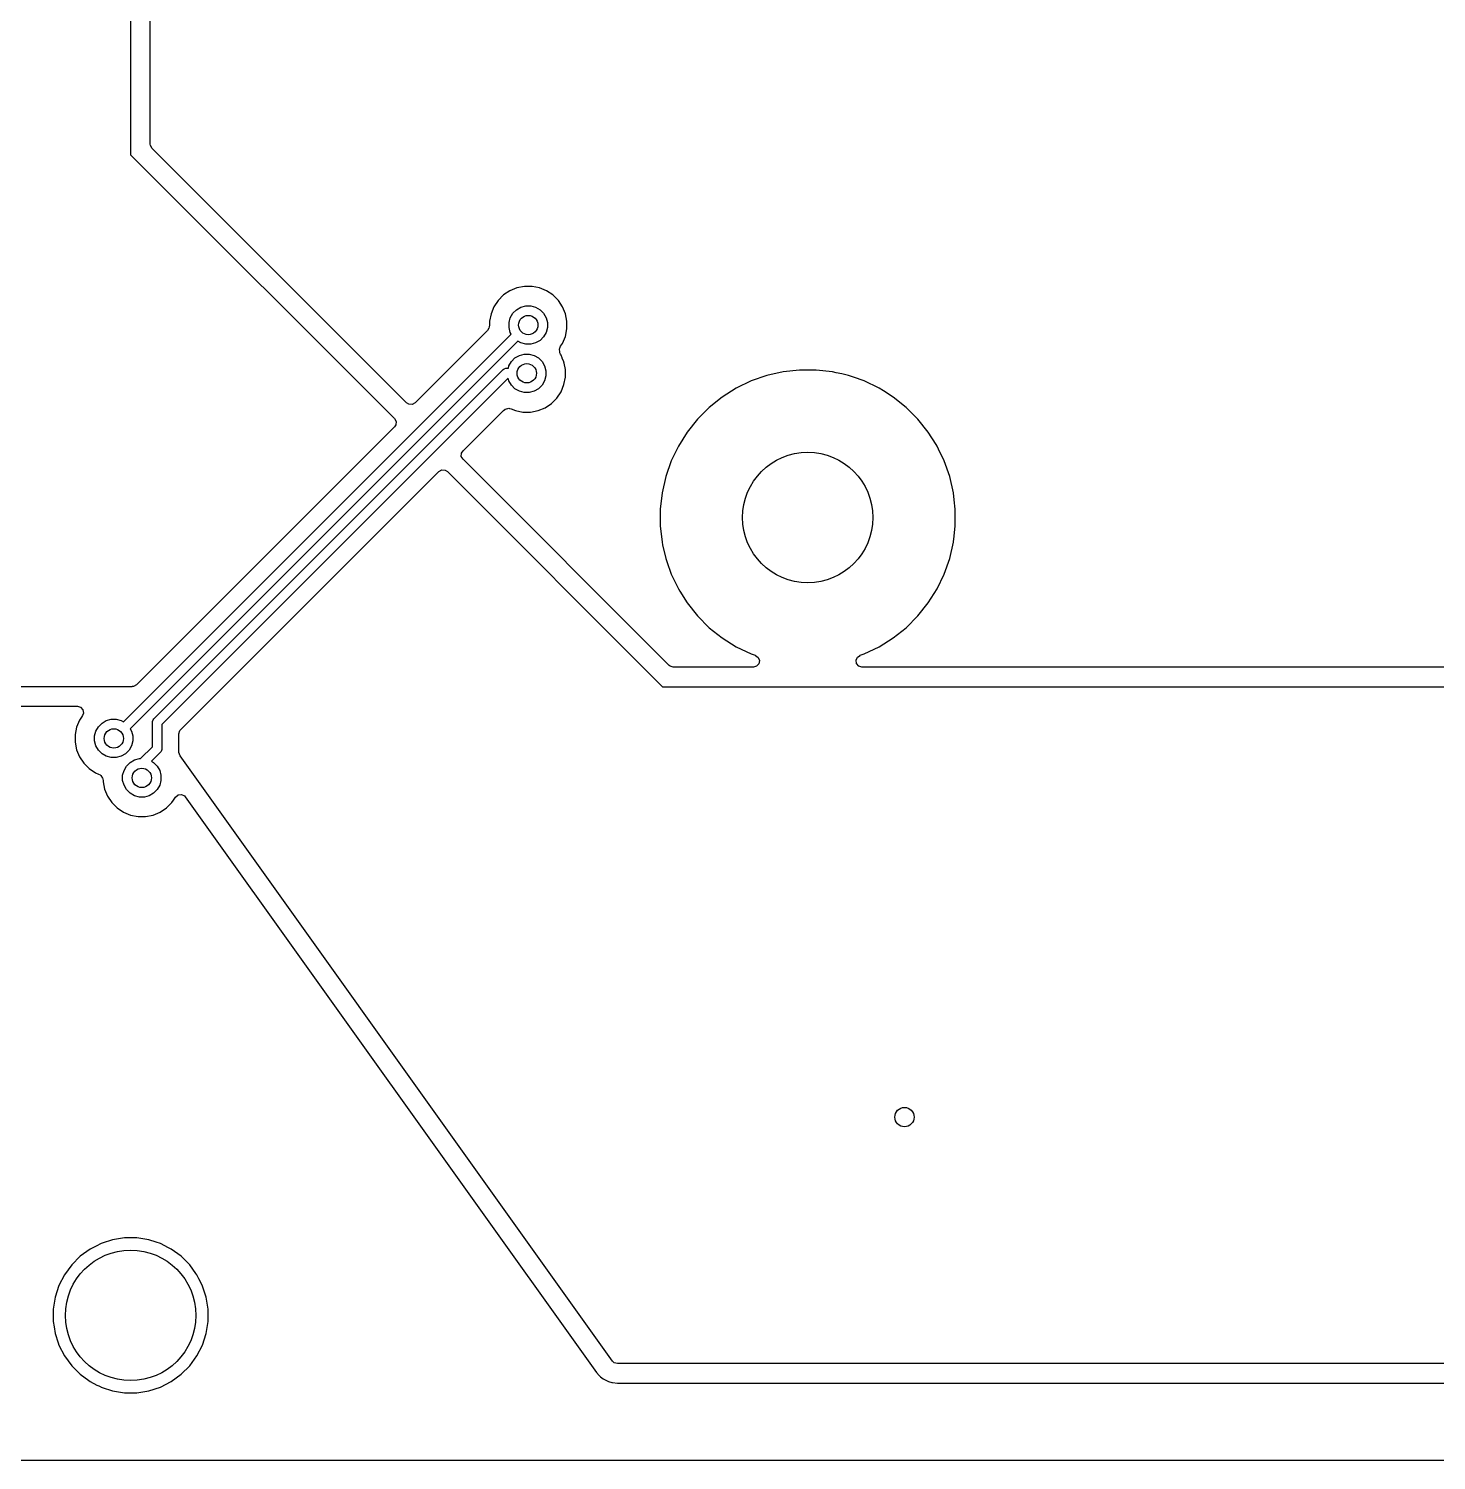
# Model space of a CAD drawing. Header units: inches. Extents: x 0.71 to 7.56, y -5.16 to -0.79.
# Drawn here: x 1.57 to 2.717, y -5.157 to -3.992 of the extents above; entities that cross this region are included whole.
import ezdxf

# ---------------------------------------------------------------- set-up
doc = ezdxf.new("R2010")
doc.units = ezdxf.units.IN
doc.header["$MEASUREMENT"] = 0
doc.layers.add('BLACK', color=250, linetype='CONTINUOUS')

msp = doc.modelspace()

# ---------------------------------------------------------------- linework, layer by layer
at = {"layer": 'BLACK', "linetype": 'CONTINUOUS'}
for p, q in [((1.6535, -2.8395), (1.6535, -4.0945)), ((1.6695, -4.0859), (1.6695, -3.8533)), ((1.6696, -4.0869), (1.6695, -4.0859)), ((1.6709, -4.0893), (1.6696, -4.0869)), ((1.8782, -4.2965), (1.6709, -4.0893)), ((1.6535, -4.0945), (1.8683, -4.3092)), ((1.9623, -4.2052), (1.9571, -4.2086)), ((1.968, -4.2028), (1.9623, -4.2052)), ((1.9623, -4.2052), (1.9623, -4.2052)), ((1.9623, -4.2052), (1.9623, -4.2052)), ((1.9741, -4.2016), (1.968, -4.2028)), ((1.968, -4.2028), (1.968, -4.2028)), ((1.9803, -4.2016), (1.9741, -4.2016)), ((1.9741, -4.2016), (1.9741, -4.2016)), ((1.9741, -4.2016), (1.9741, -4.2016)), ((1.9864, -4.2028), (1.9803, -4.2016)), ((1.9803, -4.2016), (1.9803, -4.2016)), ((1.9803, -4.2016), (1.9803, -4.2016)), ((1.9921, -4.2052), (1.9864, -4.2028)), ((1.9864, -4.2028), (1.9864, -4.2028)), ((1.9973, -4.2086), (1.9921, -4.2052)), ((1.9921, -4.2052), (1.9921, -4.2052)), ((1.9921, -4.2052), (1.9921, -4.2052)), ((1.9921, -4.2052), (1.9921, -4.2052)), ((1.9921, -4.2052), (1.9921, -4.2052)), ((1.9493, -4.2182), (1.9469, -4.2239)), ((1.9527, -4.213), (1.9493, -4.2182)), ((1.9493, -4.2182), (1.9493, -4.2182)), ((1.9493, -4.2182), (1.9493, -4.2182)), ((1.9571, -4.2086), (1.9527, -4.213)), ((1.9527, -4.213), (1.9527, -4.213)), ((1.9527, -4.213), (1.9527, -4.213)), ((1.9571, -4.2086), (1.9571, -4.2086)), ((1.9571, -4.2086), (1.9571, -4.2086)), ((1.9676, -4.2206), (1.9712, -4.2185)), ((1.9712, -4.2185), (1.9751, -4.2175)), ((1.9751, -4.2175), (1.9792, -4.2175)), ((1.9792, -4.2175), (1.9832, -4.2185)), ((1.9832, -4.2185), (1.9868, -4.2206)), ((2.0017, -4.213), (1.9973, -4.2086)), ((1.9973, -4.2086), (1.9973, -4.2086)), ((1.9973, -4.2086), (1.9973, -4.2086)), ((2.0051, -4.2182), (2.0017, -4.213)), ((2.0017, -4.213), (2.0017, -4.213)), ((2.0017, -4.213), (2.0017, -4.213)), ((2.0075, -4.2239), (2.0051, -4.2182)), ((2.0051, -4.2182), (2.0051, -4.2182)), ((1.9469, -4.2239), (1.9457, -4.23)), ((1.9457, -4.23), (1.9457, -4.2332)), ((1.9469, -4.2239), (1.9469, -4.2239)), ((1.9616, -4.231), (1.9626, -4.2271)), ((1.9616, -4.2351), (1.9616, -4.231)), ((1.9626, -4.2271), (1.9647, -4.2235)), ((1.9647, -4.2235), (1.9676, -4.2206)), ((1.9868, -4.2206), (1.9897, -4.2235)), ((1.9897, -4.2235), (1.9917, -4.2271)), ((1.9917, -4.2271), (1.9928, -4.231)), ((1.9928, -4.231), (1.9928, -4.2351)), ((2.0075, -4.224), (2.0075, -4.2239)), ((2.0075, -4.2239), (2.0075, -4.2239)), ((2.0087, -4.2299), (2.0075, -4.224)), ((2.0075, -4.224), (2.0075, -4.224)), ((2.0087, -4.23), (2.0087, -4.2299)), ((2.0087, -4.2362), (2.0087, -4.23)), ((2.0087, -4.23), (2.0087, -4.23)), ((2.0087, -4.23), (2.0087, -4.23)), ((1.6477, -4.5562), (1.9634, -4.2405)), ((1.944, -4.2376), (1.8851, -4.2965)), ((1.9452, -4.2356), (1.944, -4.2376)), ((1.9455, -4.2346), (1.9452, -4.2356)), ((1.9457, -4.2332), (1.9455, -4.2346)), ((1.9457, -4.2332), (1.9457, -4.2332)), ((1.9457, -4.2332), (1.9457, -4.2332)), ((1.9626, -4.2391), (1.9616, -4.2351)), ((1.9634, -4.2405), (1.9626, -4.2391)), ((1.9897, -4.2427), (1.9868, -4.2456)), ((1.9917, -4.2391), (1.9897, -4.2427)), ((1.9928, -4.2351), (1.9917, -4.2391)), ((2.0051, -4.248), (2.0075, -4.2423)), ((2.0075, -4.2423), (2.0087, -4.2362)), ((1.9688, -4.2463), (1.6532, -4.5618)), ((1.9712, -4.2476), (1.9688, -4.2463)), ((1.9751, -4.2487), (1.9712, -4.2476)), ((1.9792, -4.2487), (1.9751, -4.2487)), ((1.9832, -4.2476), (1.9792, -4.2487)), ((1.9868, -4.2456), (1.9832, -4.2476)), ((2.0027, -4.2524), (2.0029, -4.2519)), ((2.0028, -4.2551), (2.0027, -4.2524)), ((2.0029, -4.2519), (2.0035, -4.2504)), ((2.0035, -4.2504), (2.0051, -4.248)), ((2.0051, -4.248), (2.0051, -4.248)), ((2.0051, -4.248), (2.0051, -4.248)), ((1.961, -4.2681), (1.9614, -4.2664)), ((1.9614, -4.2664), (1.9635, -4.2629)), ((1.9635, -4.2629), (1.9664, -4.2599)), ((1.9664, -4.2599), (1.97, -4.2579)), ((1.97, -4.2579), (1.9739, -4.2568)), ((1.9739, -4.2568), (1.978, -4.2568)), ((1.978, -4.2568), (1.982, -4.2579)), ((1.982, -4.2579), (1.9856, -4.2599)), ((1.9856, -4.2599), (1.9885, -4.2629)), ((1.9885, -4.2629), (1.9905, -4.2664)), ((1.9905, -4.2664), (1.9916, -4.2704)), ((2.0029, -4.2557), (2.0028, -4.2551)), ((2.0032, -4.2562), (2.0029, -4.2557)), ((2.0032, -4.2564), (2.0032, -4.2562)), ((2.0034, -4.2567), (2.0032, -4.2564)), ((2.0039, -4.2575), (2.0034, -4.2567)), ((2.0049, -4.2599), (2.0039, -4.2575)), ((2.0039, -4.2575), (2.0039, -4.2575)), ((2.0049, -4.26), (2.0049, -4.2599)), ((2.0062, -4.263), (2.0049, -4.26)), ((2.0063, -4.2632), (2.0062, -4.263)), ((2.0065, -4.2641), (2.0063, -4.2632)), ((2.0075, -4.2692), (2.0065, -4.2641)), ((1.6723, -4.5538), (1.9569, -4.2693)), ((1.9609, -4.2764), (1.679, -4.5582)), ((1.9569, -4.2693), (1.9575, -4.2688)), ((1.9575, -4.2688), (1.9589, -4.2682)), ((1.9589, -4.2682), (1.9597, -4.2681)), ((1.9597, -4.2681), (1.961, -4.2681)), ((1.9614, -4.2785), (1.9609, -4.2764)), ((1.9916, -4.2745), (1.9905, -4.2785)), ((1.9916, -4.2704), (1.9916, -4.2745)), ((2.0063, -4.2816), (2.0075, -4.2755)), ((2.0075, -4.2693), (2.0075, -4.2692)), ((2.0075, -4.2755), (2.0075, -4.2693)), ((2.0075, -4.2693), (2.0075, -4.2693)), ((2.0075, -4.2693), (2.0075, -4.2693)), ((2.1714, -4.2742), (2.1587, -4.2786)), ((2.1846, -4.2712), (2.1714, -4.2742)), ((2.1714, -4.2742), (2.1714, -4.2742)), ((2.198, -4.2697), (2.1846, -4.2712)), ((2.1846, -4.2712), (2.1846, -4.2712)), ((2.1846, -4.2712), (2.1846, -4.2712)), ((2.2115, -4.2697), (2.198, -4.2697)), ((2.198, -4.2697), (2.198, -4.2697)), ((2.198, -4.2697), (2.198, -4.2697)), ((2.2249, -4.2712), (2.2115, -4.2697)), ((2.2115, -4.2697), (2.2115, -4.2697)), ((2.2115, -4.2697), (2.2115, -4.2697)), ((2.2279, -4.2719), (2.2249, -4.2712)), ((2.2249, -4.2712), (2.2249, -4.2712)), ((2.2249, -4.2712), (2.2249, -4.2712)), ((2.2249, -4.2712), (2.2249, -4.2712)), ((2.2324, -4.2729), (2.2279, -4.2719)), ((2.2279, -4.2719), (2.2279, -4.2719)), ((2.238, -4.2742), (2.2324, -4.2729)), ((2.2419, -4.2755), (2.238, -4.2742)), ((2.238, -4.2742), (2.238, -4.2742)), ((2.2508, -4.2786), (2.2419, -4.2755)), ((1.9635, -4.282), (1.9614, -4.2785)), ((1.9664, -4.2849), (1.9635, -4.282)), ((1.97, -4.287), (1.9664, -4.2849)), ((1.9739, -4.2881), (1.97, -4.287)), ((1.978, -4.2881), (1.9739, -4.2881)), ((1.982, -4.287), (1.978, -4.2881)), ((1.9856, -4.2849), (1.982, -4.287)), ((1.9885, -4.282), (1.9856, -4.2849)), ((1.9905, -4.2785), (1.9885, -4.282)), ((2.0005, -4.2925), (2.0039, -4.2874)), ((2.0039, -4.2874), (2.0063, -4.2816)), ((2.1465, -4.2845), (2.1351, -4.2917)), ((2.1587, -4.2786), (2.1465, -4.2845)), ((2.2629, -4.2845), (2.2508, -4.2786)), ((2.2664, -4.2867), (2.2629, -4.2845)), ((2.2629, -4.2845), (2.2629, -4.2845)), ((2.2743, -4.2917), (2.2664, -4.2867)), ((1.8799, -4.2976), (1.8782, -4.2965)), ((1.8826, -4.2978), (1.8799, -4.2976)), ((1.8851, -4.2965), (1.8826, -4.2978)), ((1.9586, -4.3015), (1.9613, -4.3009)), ((1.9613, -4.3009), (1.9618, -4.301)), ((1.9618, -4.301), (1.9633, -4.3013)), ((1.9633, -4.3013), (1.9668, -4.3027)), ((1.9852, -4.3027), (1.9909, -4.3004)), ((1.9909, -4.3004), (1.9961, -4.2969)), ((1.9961, -4.2969), (2.0005, -4.2925)), ((2.1246, -4.3001), (2.115, -4.3096)), ((2.1351, -4.2917), (2.1246, -4.3001)), ((2.1351, -4.2917), (2.1351, -4.2917)), ((2.2849, -4.3001), (2.2743, -4.2917)), ((2.2944, -4.3096), (2.2849, -4.3001)), ((1.8683, -4.3092), (1.8696, -4.3116)), ((1.8696, -4.3116), (1.8694, -4.3144)), ((1.9241, -4.3355), (1.957, -4.3026)), ((1.957, -4.3026), (1.9581, -4.3018)), ((1.9581, -4.3018), (1.9583, -4.3017)), ((1.9581, -4.3018), (1.9581, -4.3018)), ((1.9583, -4.3017), (1.9586, -4.3015)), ((1.9668, -4.3027), (1.9729, -4.304)), ((1.9729, -4.304), (1.9729, -4.304)), ((1.9729, -4.304), (1.9729, -4.304)), ((1.9729, -4.304), (1.9791, -4.304)), ((1.9791, -4.304), (1.9852, -4.3027)), ((1.9791, -4.304), (1.9791, -4.304)), ((2.115, -4.3096), (2.1066, -4.3202)), ((2.3028, -4.3202), (2.2944, -4.3096)), ((1.8683, -4.3161), (1.6582, -4.5261)), ((1.8694, -4.3144), (1.8683, -4.3161)), ((2.1066, -4.3202), (2.0994, -4.3316)), ((2.1066, -4.3202), (2.1066, -4.3202)), ((2.3093, -4.3304), (2.3028, -4.3202)), ((1.9229, -4.3373), (1.9241, -4.3355)), ((2.0994, -4.3316), (2.0936, -4.3437)), ((2.31, -4.3316), (2.3093, -4.3304)), ((2.3112, -4.3341), (2.31, -4.3316)), ((2.3159, -4.3437), (2.3112, -4.3341)), ((1.9227, -4.34), (1.9229, -4.3373)), ((1.9241, -4.3424), (1.9227, -4.34)), ((2.0918, -4.5102), (1.9241, -4.3424)), ((2.0936, -4.3437), (2.0891, -4.3564)), ((2.3203, -4.3565), (2.3159, -4.3437)), ((1.6943, -4.5625), (1.9045, -4.3523)), ((1.9045, -4.3523), (1.9069, -4.351)), ((1.9069, -4.351), (1.9096, -4.3512)), ((1.9096, -4.3512), (1.9114, -4.3523)), ((1.9114, -4.3523), (2.0866, -4.5276)), ((2.0891, -4.3565), (2.0861, -4.3696)), ((2.0891, -4.3564), (2.0891, -4.3565)), ((2.3233, -4.3696), (2.3203, -4.3565)), ((2.0861, -4.3696), (2.0846, -4.383)), ((2.0861, -4.3696), (2.0861, -4.3696)), ((2.0861, -4.3696), (2.0861, -4.3696)), ((2.324, -4.3754), (2.3233, -4.3696)), ((2.3233, -4.3696), (2.3233, -4.3696)), ((2.3233, -4.3696), (2.3233, -4.3696)), ((2.3233, -4.3696), (2.3233, -4.3696)), ((2.3233, -4.3696), (2.3233, -4.3696)), ((2.0846, -4.383), (2.0846, -4.3965)), ((2.3248, -4.3829), (2.324, -4.3754)), ((2.3248, -4.383), (2.3248, -4.3829)), ((2.3248, -4.3829), (2.3248, -4.3829)), ((2.3248, -4.3965), (2.3248, -4.383)), ((2.3248, -4.383), (2.3248, -4.383)), ((2.0846, -4.3965), (2.0861, -4.4099)), ((2.3234, -4.4095), (2.3239, -4.4051)), ((2.3239, -4.4051), (2.3248, -4.3965)), ((2.3248, -4.3965), (2.3248, -4.3965)), ((2.0861, -4.4099), (2.0861, -4.4099)), ((2.0861, -4.4099), (2.0861, -4.4099)), ((2.0861, -4.4099), (2.0861, -4.41)), ((2.0861, -4.41), (2.0866, -4.4121)), ((2.0866, -4.4121), (2.0891, -4.4231)), ((2.3203, -4.4231), (2.3233, -4.4099)), ((2.3233, -4.4097), (2.3234, -4.4095)), ((2.3233, -4.4099), (2.3233, -4.4097)), ((2.0891, -4.4231), (2.0891, -4.4231)), ((2.0891, -4.4231), (2.09, -4.4256)), ((2.09, -4.4256), (2.0936, -4.4358)), ((2.3159, -4.4358), (2.3203, -4.4231)), ((2.0936, -4.4358), (2.0994, -4.4479)), ((2.31, -4.4479), (2.3159, -4.4358)), ((2.0994, -4.4479), (2.0994, -4.4479)), ((2.0994, -4.4479), (2.1006, -4.4498)), ((2.1006, -4.4498), (2.1006, -4.4498)), ((2.1006, -4.4498), (2.1066, -4.4594)), ((2.3028, -4.4594), (2.31, -4.4479)), ((2.1066, -4.4594), (2.115, -4.4699)), ((2.2944, -4.4699), (2.3028, -4.4594)), ((2.115, -4.4699), (2.1246, -4.4795)), ((2.2849, -4.4795), (2.2944, -4.4699)), ((2.1246, -4.4795), (2.1351, -4.4879)), ((2.1351, -4.4879), (2.1465, -4.495)), ((2.2629, -4.495), (2.2743, -4.4879)), ((2.2743, -4.4879), (2.2849, -4.4795)), ((2.1465, -4.495), (2.1587, -4.5009)), ((2.2508, -4.5009), (2.2629, -4.495)), ((2.0926, -4.5108), (2.0918, -4.5102)), ((2.0952, -4.5116), (2.0926, -4.5108)), ((2.1587, -4.5009), (2.1618, -4.502)), ((2.163, -4.5109), (2.1605, -4.5116)), ((2.1618, -4.502), (2.1621, -4.5021)), ((2.1621, -4.5021), (2.1644, -4.5037)), ((2.1649, -4.509), (2.163, -4.5109)), ((2.1644, -4.5037), (2.1654, -4.5063)), ((2.1654, -4.5063), (2.1649, -4.509)), ((2.2441, -4.506), (2.2452, -4.5035)), ((2.2445, -4.5087), (2.2441, -4.506)), ((2.2463, -4.5108), (2.2445, -4.5087)), ((2.2452, -4.5035), (2.2473, -4.5021)), ((2.2489, -4.5116), (2.2463, -4.5108)), ((2.2473, -4.5021), (2.2475, -4.502)), ((2.2475, -4.502), (2.2508, -4.5009)), ((2.1605, -4.5116), (2.0952, -4.5116)), ((3.4597, -4.5116), (2.2489, -4.5116)), ((1.6547, -4.5276), (0.8317, -4.5276)), ((1.6558, -4.5275), (1.6547, -4.5274)), ((1.6547, -4.5274), (1.6547, -4.5276)), ((1.6582, -4.5261), (1.6558, -4.5275)), ((2.0866, -4.5276), (3.4629, -4.5276)), ((1.2055, -4.5435), (1.6102, -4.5435)), ((1.6102, -4.5435), (1.6128, -4.5443)), ((1.6128, -4.5443), (1.6146, -4.5464)), ((1.6118, -4.5548), (1.6095, -4.5605)), ((1.6134, -4.5524), (1.6118, -4.5548)), ((1.6118, -4.5548), (1.6118, -4.5548)), ((1.6118, -4.5548), (1.6118, -4.5548)), ((1.6143, -4.5511), (1.6134, -4.5524)), ((1.615, -4.5491), (1.6143, -4.5511)), ((1.6146, -4.5464), (1.615, -4.5491)), ((1.6273, -4.5601), (1.6302, -4.5572)), ((1.6302, -4.5572), (1.6337, -4.5551)), ((1.6337, -4.5551), (1.6377, -4.5541)), ((1.6377, -4.5541), (1.6418, -4.5541)), ((1.6418, -4.5541), (1.6458, -4.5551)), ((1.6458, -4.5551), (1.6477, -4.5562)), ((1.6712, -4.5566), (1.6713, -4.5558)), ((1.6712, -4.5764), (1.6712, -4.5566)), ((1.6713, -4.5558), (1.6718, -4.5544)), ((1.6718, -4.5544), (1.6723, -4.5538)), ((1.6095, -4.5605), (1.6082, -4.5666)), ((1.6082, -4.5666), (1.6082, -4.5666)), ((1.6082, -4.5666), (1.6082, -4.5728)), ((1.6095, -4.5605), (1.6095, -4.5605)), ((1.6242, -4.5676), (1.6252, -4.5637)), ((1.6242, -4.5717), (1.6242, -4.5676)), ((1.6252, -4.5637), (1.6273, -4.5601)), ((1.6532, -4.5618), (1.6543, -4.5637)), ((1.6543, -4.5637), (1.6554, -4.5676)), ((1.6554, -4.5676), (1.6554, -4.5717)), ((1.679, -4.5582), (1.679, -4.578)), ((1.6928, -4.566), (1.6936, -4.5633)), ((1.6928, -4.5805), (1.6928, -4.566)), ((1.6936, -4.5633), (1.6943, -4.5625)), ((1.6082, -4.5728), (1.6082, -4.5728)), ((1.6082, -4.5728), (1.6082, -4.5728)), ((1.6082, -4.5728), (1.6095, -4.5789)), ((1.6095, -4.5789), (1.6095, -4.5789)), ((1.6095, -4.5789), (1.6118, -4.5846)), ((1.6252, -4.5757), (1.6242, -4.5717)), ((1.6273, -4.5793), (1.6252, -4.5757)), ((1.6302, -4.5822), (1.6273, -4.5793)), ((1.6523, -4.5793), (1.6494, -4.5822)), ((1.6543, -4.5757), (1.6523, -4.5793)), ((1.6554, -4.5717), (1.6543, -4.5757)), ((1.6614, -4.5861), (1.6712, -4.5764)), ((1.6779, -4.5808), (1.6705, -4.5883)), ((1.6784, -4.5802), (1.6779, -4.5808)), ((1.679, -4.5788), (1.6784, -4.5802)), ((1.679, -4.578), (1.679, -4.5788)), ((1.6928, -4.5812), (1.6928, -4.5805)), ((1.6118, -4.5846), (1.6118, -4.5846)), ((1.6118, -4.5846), (1.6118, -4.5846)), ((1.6118, -4.5846), (1.6153, -4.5898)), ((1.6153, -4.5898), (1.6153, -4.5898)), ((1.6153, -4.5898), (1.6153, -4.5898)), ((1.6153, -4.5898), (1.6197, -4.5942)), ((1.6337, -4.5842), (1.6302, -4.5822)), ((1.6377, -4.5853), (1.6337, -4.5842)), ((1.6418, -4.5853), (1.6377, -4.5853)), ((1.6458, -4.5842), (1.6418, -4.5853)), ((1.6494, -4.5822), (1.6458, -4.5842)), ((1.6481, -4.5957), (1.6501, -4.5922)), ((1.6501, -4.5922), (1.653, -4.5893)), ((1.653, -4.5893), (1.6566, -4.5872)), ((1.6566, -4.5872), (1.6606, -4.5861)), ((1.6606, -4.5861), (1.6614, -4.5861)), ((1.6705, -4.5883), (1.6722, -4.5893)), ((1.6722, -4.5893), (1.6751, -4.5922)), ((1.6751, -4.5922), (1.6772, -4.5957)), ((1.6937, -4.5838), (1.6928, -4.5812)), ((1.9848, -4.9913), (1.6937, -4.5838)), ((1.6197, -4.5942), (1.6197, -4.5942)), ((1.6197, -4.5942), (1.6197, -4.5942)), ((1.6197, -4.5942), (1.6248, -4.5976)), ((1.6248, -4.5976), (1.6248, -4.5976)), ((1.6248, -4.5976), (1.6274, -4.5987)), ((1.6274, -4.5987), (1.6286, -4.5994)), ((1.6286, -4.5994), (1.6291, -4.5998)), ((1.6291, -4.5998), (1.6307, -4.602)), ((1.6307, -4.602), (1.6308, -4.6026)), ((1.6308, -4.6026), (1.6311, -4.6041)), ((1.6311, -4.6041), (1.6311, -4.6049)), ((1.647, -4.5997), (1.6481, -4.5957)), ((1.647, -4.6038), (1.647, -4.5997)), ((1.6481, -4.6078), (1.647, -4.6038)), ((1.6772, -4.5957), (1.6782, -4.5997)), ((1.6782, -4.6038), (1.6772, -4.6078)), ((1.6782, -4.5997), (1.6782, -4.6038)), ((1.6311, -4.6049), (1.6311, -4.6049)), ((1.6311, -4.6049), (1.6311, -4.6049)), ((1.6311, -4.6049), (1.6323, -4.6109)), ((1.6323, -4.6109), (1.6323, -4.6109)), ((1.6323, -4.6109), (1.6347, -4.6167)), ((1.6501, -4.6113), (1.6481, -4.6078)), ((1.653, -4.6142), (1.6501, -4.6113)), ((1.6566, -4.6163), (1.653, -4.6142)), ((1.6722, -4.6142), (1.6686, -4.6163)), ((1.6751, -4.6113), (1.6722, -4.6142)), ((1.6772, -4.6078), (1.6751, -4.6113)), ((1.69, -4.6175), (1.6921, -4.6157)), ((1.6921, -4.6157), (1.6949, -4.6153)), ((1.6949, -4.6153), (1.6973, -4.6165)), ((1.6347, -4.6167), (1.6347, -4.6167)), ((1.6347, -4.6167), (1.6347, -4.6167)), ((1.6347, -4.6167), (1.6381, -4.6218)), ((1.6381, -4.6218), (1.6381, -4.6218)), ((1.6381, -4.6218), (1.6381, -4.6218)), ((1.6381, -4.6218), (1.6425, -4.6262)), ((1.6425, -4.6262), (1.6425, -4.6262)), ((1.6425, -4.6262), (1.6425, -4.6262)), ((1.6425, -4.6262), (1.6477, -4.6297)), ((1.6606, -4.6174), (1.6566, -4.6163)), ((1.6647, -4.6174), (1.6606, -4.6174)), ((1.6686, -4.6163), (1.6647, -4.6174)), ((1.6775, -4.6297), (1.6827, -4.6262)), ((1.6827, -4.6262), (1.6871, -4.6218)), ((1.6871, -4.6218), (1.6884, -4.6198)), ((1.6871, -4.6218), (1.6871, -4.6218)), ((1.6884, -4.6198), (1.69, -4.6175)), ((1.6973, -4.6165), (1.698, -4.6173)), ((1.698, -4.6173), (2.0328, -5.086)), ((1.6477, -4.6297), (1.6477, -4.6297)), ((1.6477, -4.6297), (1.6534, -4.6321)), ((1.6534, -4.6321), (1.6534, -4.6321)), ((1.6534, -4.6321), (1.6595, -4.6333)), ((1.6595, -4.6333), (1.6595, -4.6333)), ((1.6595, -4.6333), (1.6595, -4.6333)), ((1.6595, -4.6333), (1.6657, -4.6333)), ((1.6657, -4.6333), (1.6718, -4.6321)), ((1.6657, -4.6333), (1.6657, -4.6333)), ((1.6718, -4.6321), (1.6775, -4.6297)), ((1.6453, -4.9769), (1.6388, -4.9779)), ((1.6486, -4.9764), (1.6453, -4.9769)), ((1.6585, -4.9764), (1.6486, -4.9764)), ((1.6486, -4.9764), (1.6486, -4.9764)), ((1.6618, -4.9769), (1.6585, -4.9764)), ((1.6585, -4.9764), (1.6585, -4.9764)), ((1.6683, -4.9779), (1.6618, -4.9769)), ((1.6205, -4.9855), (1.6125, -4.9913)), ((1.6254, -4.983), (1.6205, -4.9855)), ((1.6294, -4.981), (1.6254, -4.983)), ((1.6304, -4.9806), (1.6294, -4.981)), ((1.6388, -4.9779), (1.6304, -4.9806)), ((1.6388, -4.9779), (1.6388, -4.9779)), ((1.6744, -4.9799), (1.6683, -4.9779)), ((1.6777, -4.981), (1.6744, -4.9799)), ((1.6814, -4.9828), (1.6777, -4.981)), ((1.6777, -4.981), (1.6777, -4.981)), ((1.6777, -4.981), (1.6777, -4.981)), ((1.6838, -4.9841), (1.6814, -4.9828)), ((1.6866, -4.9855), (1.6838, -4.9841)), ((1.6946, -4.9913), (1.6866, -4.9855)), ((1.6866, -4.9855), (1.6866, -4.9855)), ((1.6866, -4.9855), (1.6866, -4.9855)), ((1.6055, -4.9983), (1.5997, -5.0063)), ((1.6125, -4.9913), (1.6055, -4.9983)), ((1.6055, -4.9983), (1.6055, -4.9983)), ((1.6125, -4.9913), (1.6125, -4.9913)), ((1.7016, -4.9983), (1.6946, -4.9913)), ((1.6946, -4.9913), (1.6946, -4.9913)), ((1.6946, -4.9913), (1.6946, -4.9913)), ((1.6946, -4.9913), (1.6946, -4.9913)), ((1.7067, -5.0053), (1.7016, -4.9983)), ((1.7016, -4.9983), (1.7016, -4.9983)), ((1.7016, -4.9983), (1.7016, -4.9983)), ((1.7016, -4.9983), (1.7016, -4.9983)), ((2.0458, -5.0767), (1.9848, -4.9913)), ((1.5996, -5.0064), (1.5951, -5.0152)), ((1.5997, -5.0063), (1.5996, -5.0064)), ((1.7074, -5.0063), (1.7067, -5.0053)), ((1.7091, -5.0097), (1.7074, -5.0063)), ((1.7118, -5.0149), (1.7091, -5.0097)), ((1.5951, -5.0152), (1.5921, -5.0246)), ((1.5951, -5.0152), (1.5951, -5.0152)), ((1.5951, -5.0152), (1.5951, -5.0152)), ((1.7118, -5.015), (1.7118, -5.0149)), ((1.7119, -5.015), (1.7118, -5.015)), ((1.7119, -5.0152), (1.7119, -5.015)), ((1.712, -5.0155), (1.7119, -5.0152)), ((1.7119, -5.0152), (1.7119, -5.0152)), ((1.7119, -5.0152), (1.7119, -5.0152)), ((1.715, -5.0246), (1.712, -5.0155)), ((1.712, -5.0155), (1.712, -5.0155)), ((1.5911, -5.031), (1.5905, -5.0344)), ((1.5905, -5.0344), (1.5905, -5.0346)), ((1.5905, -5.0346), (1.5905, -5.0443)), ((1.5921, -5.0246), (1.5911, -5.031)), ((1.5921, -5.0246), (1.5921, -5.0246)), ((1.5921, -5.0246), (1.5921, -5.0246)), ((1.5921, -5.0246), (1.5921, -5.0246)), ((1.7166, -5.0344), (1.715, -5.0246)), ((1.715, -5.0246), (1.715, -5.0246)), ((1.715, -5.0246), (1.715, -5.0246)), ((1.7166, -5.0443), (1.7166, -5.0344)), ((1.5905, -5.0443), (1.5912, -5.0487)), ((1.715, -5.0541), (1.7166, -5.0443)), ((1.5912, -5.0487), (1.5912, -5.0487)), ((1.5912, -5.0487), (1.5921, -5.0541)), ((1.5921, -5.0541), (1.5921, -5.0541)), ((1.5921, -5.0541), (1.5946, -5.0618)), ((1.7119, -5.0636), (1.715, -5.0541)), ((1.5946, -5.0618), (1.5951, -5.0636)), ((1.5951, -5.0636), (1.5997, -5.0724)), ((1.7074, -5.0724), (1.7119, -5.0636)), ((1.5997, -5.0724), (1.6055, -5.0804)), ((1.6055, -5.0804), (1.6055, -5.0804)), ((1.6055, -5.0804), (1.6055, -5.0804)), ((1.6055, -5.0804), (1.6125, -5.0874)), ((1.6946, -5.0874), (1.7016, -5.0804)), ((1.7016, -5.0804), (1.7074, -5.0724)), ((2.0471, -5.078), (2.0458, -5.0767)), ((2.0498, -5.0787), (2.0471, -5.078)), ((3.9502, -5.0787), (2.0498, -5.0787)), ((1.6125, -5.0874), (1.6125, -5.0874)), ((1.6125, -5.0874), (1.6125, -5.0874)), ((1.6125, -5.0874), (1.6125, -5.0874)), ((1.6125, -5.0874), (1.6195, -5.0925)), ((1.6195, -5.0925), (1.6205, -5.0933)), ((1.6205, -5.0933), (1.6261, -5.0961)), ((1.6777, -5.0978), (1.6866, -5.0933)), ((1.6866, -5.0933), (1.6946, -5.0874)), ((2.0328, -5.086), (2.0328, -5.086)), ((2.0328, -5.086), (2.0328, -5.086)), ((2.0328, -5.086), (2.0348, -5.0883)), ((2.0348, -5.0883), (2.0348, -5.0883)), ((2.0348, -5.0883), (2.0348, -5.0883)), ((2.0348, -5.0883), (2.0361, -5.0895)), ((2.0361, -5.0895), (2.0361, -5.0895)), ((2.0361, -5.0895), (2.0361, -5.0895)), ((2.0361, -5.0895), (2.0381, -5.0911)), ((2.0381, -5.0911), (2.0381, -5.0911)), ((2.0381, -5.0911), (2.0426, -5.0933)), ((2.0426, -5.0933), (2.0426, -5.0933)), ((2.0426, -5.0933), (2.0426, -5.0933)), ((2.0426, -5.0933), (2.0453, -5.0941)), ((2.0453, -5.0941), (2.0453, -5.0941)), ((2.0453, -5.0941), (2.0453, -5.0941)), ((2.0453, -5.0941), (2.0459, -5.0941)), ((1.6261, -5.0961), (1.6261, -5.0961)), ((1.6261, -5.0961), (1.6276, -5.0969)), ((1.6276, -5.0969), (1.6292, -5.0977)), ((1.6292, -5.0977), (1.6294, -5.0978)), ((1.6294, -5.0978), (1.6295, -5.0978)), ((1.6295, -5.0978), (1.6304, -5.0981)), ((1.6304, -5.0981), (1.6388, -5.1008)), ((1.6388, -5.1008), (1.6486, -5.1024)), ((1.6486, -5.1024), (1.6486, -5.1024)), ((1.6486, -5.1024), (1.6585, -5.1024)), ((1.6585, -5.1024), (1.6683, -5.1008)), ((1.6585, -5.1024), (1.6585, -5.1024)), ((1.6683, -5.1008), (1.6777, -5.0978)), ((2.0459, -5.0941), (2.0498, -5.0947)), ((2.0498, -5.0947), (3.9405, -5.0947)), ((3.9316, -5.1575), (0.9058, -5.1575))]:
    msp.add_line(p, q, dxfattribs=at)
at = {"layer": 'BLACK'}
for centre, radius in [((1.9772, -4.2331), 0.00787), ((1.976, -4.2724), 0.00787), ((2.2047, -4.3898), 0.0531), ((2.2047, -4.3898), 0.0531), ((1.6398, -4.5697), 0.00787), ((1.6626, -4.6018), 0.00787), ((2.2835, -4.878), 0.00787), ((1.6535, -5.0394), 0.0531), ((1.6535, -5.0394), 0.0531)]:
    msp.add_circle(centre, radius, dxfattribs=at)
at = {"layer": 'WHITE'}
for centre in [(1.9772, -4.2331), (1.976, -4.2724), (1.6398, -4.5697), (1.6626, -4.6018), (2.2835, -4.878)]:
    msp.add_circle(centre, 0.00787, dxfattribs=at)

doc.saveas('drawing.dxf')
